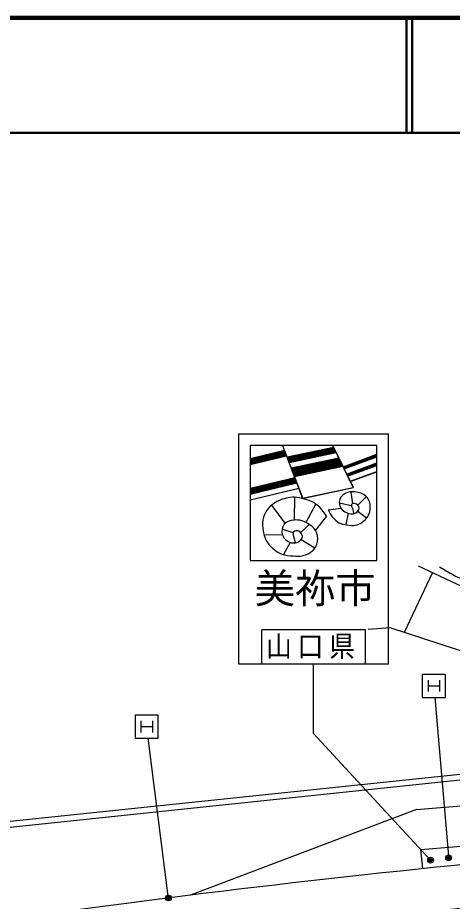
# Model space of a CAD drawing. Units: millimetres, scale not verified. Extents: x 40000 to 680000, y 20000 to 380000.
# Drawn here: x 264022 to 301738, y 303253 to 380000 of the extents above; entities that cross this region are included whole.
import ezdxf
from ezdxf.enums import TextEntityAlignment as Align

# ---------------------------------------------------------------- set-up
doc = ezdxf.new("R2010")
doc.units = ezdxf.units.MM
doc.header["$LTSCALE"] = 1000
doc.header["$PDMODE"] = 32
doc.header["$PDSIZE"] = 500
doc.linetypes.add('CHAIN', pattern=[18.5, 12, -1.5, 3.5, -1.5])
for name, color, linetype, lineweight in [('M-BGD', 7, 'Continuous', 25), ('M-BMK', 2, 'CHAIN', 13), ('M-STR-STRC', 7, 'Continuous', 25), ('M-TTL', 2, 'Continuous', 140), ('M-TTL-LINE', 7, 'Continuous', 50)]:
    doc.layers.add(name, color=color, linetype=linetype, lineweight=lineweight)
doc.styles.add('ＭＳ ゴシック', font='')
doc.styles.get('ＭＳ ゴシック').set_extended_font_data('MS Gothic')

msp = doc.modelspace()

# ---------------------------------------------------------------- linework, layer by layer
at = {"layer": 'M-BGD'}
for p, q in [((298786, 332388), (305985, 328993)), ((300022, 331805), (297569, 326601)), ((296338, 327005), (294448, 326860)), ((307246, 323418), (296338, 327005)), ((260614, 309920), (329539, 317141)), ((260678, 309424), (329843, 316670)), ((298640, 311225), (336115, 314449)), ((298640, 311225), (279019, 303784)), ((299008, 307743), (335085, 310847)), ((299181, 306090), (299008, 307743))]:
    msp.add_line(p, q, dxfattribs=at)
msp.add_arc((403169, -692259), 1003750, 92.2068, 97.9376, dxfattribs=at)
msp.add_open_spline([(300617, 332301), (301647, 331699), (301962, 331521), (302867, 331109), (303855, 330660), (304418, 330404), (305471, 330139), (306756, 329815), (307517, 329831), (308824, 329609), (310447, 329334), (311365, 329221), (312971, 328859), (314117, 328601), (314774, 328494), (315883, 328109), (317467, 327560), (318028, 327161), (319699, 326143)], degree=3, knots=[0, 0, 0, 0, 1, 1, 1, 2, 2, 2, 3, 3, 3, 4, 4, 4, 5, 5, 5, 6, 6, 6, 6], dxfattribs=at)
at = {"layer": 'M-BMK'}
msp.add_arc((403169, -692259), 1000000, 92.24891, 97.89252, dxfattribs=at)
at = {"layer": 'M-STR-STRC'}
for p, q in [((283199, 323845), (283199, 343845)), ((283199, 343845), (296199, 343845)), ((296199, 323845), (296199, 343845)), ((284199, 342845), (284199, 332845)), ((295199, 342845), (284199, 342845)), ((287183, 342400), (284199, 341685)), ((287201, 342353), (284199, 341634)), ((287219, 342306), (284199, 341582)), ((286995, 342838), (288740, 338245)), ((287014, 342845), (288759, 338249)), ((287395, 341844), (291421, 342703)), ((287413, 341796), (291448, 342658)), ((287430, 341749), (291470, 342612)), ((287448, 341702), (291493, 342565)), ((287467, 341654), (291515, 342519)), ((287485, 341607), (291538, 342473)), ((287502, 341560), (291561, 342427)), ((287521, 341513), (291583, 342380)), ((287538, 341465), (291606, 342334)), ((293144, 339186), (291356, 342845)), ((293164, 339190), (291374, 342854)), ((295199, 332845), (295199, 342845)), ((287237, 342258), (284199, 341531)), ((287255, 342211), (284199, 341480)), ((287272, 342164), (284199, 341428)), ((287290, 342117), (284199, 341377)), ((287308, 342070), (284199, 341325)), ((287326, 342023), (284199, 341274)), ((287344, 341976), (284199, 341223)), ((287362, 341929), (284199, 341171)), ((287556, 341418), (291628, 342288)), ((287575, 341371), (291651, 342241)), ((287754, 340898), (291878, 341779)), ((287771, 340850), (291900, 341732)), ((287790, 340803), (291923, 341686)), ((287808, 340756), (291945, 341640)), ((287826, 340709), (291968, 341593)), ((287843, 340661), (291990, 341547)), ((292262, 340998), (295199, 342078)), ((292281, 340952), (295199, 342025)), ((292304, 340907), (295199, 341972)), ((292325, 340861), (295199, 341918)), ((292348, 340816), (295199, 341865)), ((287861, 340614), (292013, 341501)), ((287880, 340567), (292036, 341454)), ((287898, 340519), (292058, 341408)), ((287916, 340472), (292081, 341362)), ((287933, 340425), (292104, 341315)), ((287951, 340377), (292126, 341269)), ((287969, 340330), (292149, 341223)), ((287987, 340283), (292171, 341177)), ((288005, 340236), (292194, 341130)), ((288023, 340188), (292217, 341084)), ((288042, 340141), (292238, 341037)), ((292569, 340365), (295199, 341332)), ((292590, 340319), (295199, 341279)), ((292613, 340275), (295199, 341226)), ((292634, 340229), (295199, 341173)), ((292657, 340184), (295199, 341119)), ((288078, 340043), (284199, 339115)), ((288096, 339996), (284199, 339063)), ((292877, 339732), (295199, 340587)), ((292886, 339714), (295199, 340565)), ((288114, 339949), (284199, 339012)), ((288132, 339902), (284199, 338960)), ((288150, 339855), (284199, 338909)), ((288167, 339808), (284199, 338857)), ((288185, 339761), (284199, 338806)), ((288203, 339714), (284199, 338755)), ((288221, 339666), (284199, 338703)), ((288239, 339619), (284199, 338652)), ((288257, 339572), (284199, 338600)), ((288429, 339120), (284199, 338107)), ((288436, 339101), (284199, 338086)), ((288740, 338245), (293164, 339190)), ((288752, 338268), (293135, 339204)), ((293109, 337784), (292975, 338802)), ((288058, 336402), (288077, 338341)), ((289057, 336171), (289883, 337746)), ((292975, 337592), (291938, 337823)), ((293551, 337650), (294261, 338380)), ((287232, 336094), (286080, 337669)), ((290967, 337259), (292053, 337400)), ((292706, 336959), (292495, 335979)), ((293090, 337439), (293167, 336959)), ((293532, 337151), (294281, 336555)), ((290829, 336709), (289852, 335497)), ((287924, 335269), (287021, 335557)), ((288577, 335249), (289326, 335979)), ((286983, 335077), (285408, 335057)), ((287924, 335269), (287924, 335057)), ((287924, 335057), (288097, 334424)), ((288634, 334692), (289806, 333963)), ((287655, 334424), (287079, 333387)), ((284199, 332845), (295199, 332845)), ((294199, 326845), (285199, 326845)), ((285199, 323845), (285199, 326845)), ((294199, 323845), (294199, 326845)), ((296199, 323845), (283199, 323845)), ((289676, 323845), (289676, 317845)), ((299133, 322965), (299133, 320965)), ((301133, 322965), (299133, 322965)), ((299633, 322465), (299633, 321465)), ((300633, 322465), (300633, 321465)), ((301133, 320965), (301133, 322965)), ((299633, 321965), (300633, 321965)), ((299133, 320965), (301133, 320965)), ((300219, 320965), (301405, 307170)), ((274216, 319424), (274216, 317424)), ((276216, 319424), (274216, 319424)), ((276216, 317424), (276216, 319424)), ((274716, 318924), (274716, 317924)), ((275716, 318924), (275716, 317924)), ((274716, 318424), (275716, 318424)), ((299855, 306827), (289676, 317845)), ((274216, 317424), (276216, 317424)), ((277081, 303691), (275342, 317424))]:
    msp.add_line(p, q, dxfattribs=at)
for centre, radius in [((301418, 307020), 150), ((301418, 307020), 120), ((301418, 307020), 90), ((301418, 307020), 60), ((301418, 307020), 30), ((299855, 306827), 150), ((299855, 306827), 120), ((299855, 306827), 90), ((299855, 306827), 60), ((299855, 306827), 30), ((277100, 303543), 150), ((277100, 303543), 120), ((277100, 303543), 90), ((277100, 303543), 60), ((277100, 303543), 30)]:
    msp.add_circle(centre, radius, dxfattribs=at)
for points, knots in [([(290967, 337259), (291118, 336899), (291222, 336729), (291483, 336468), (291876, 336076), (292240, 335966), (292792, 335917), (293309, 335871), (293681, 335947), (294066, 336295), (294431, 336626), (294600, 336939), (294617, 337432), (294630, 337848), (294546, 338149), (294238, 338430), (293939, 338703), (293676, 338764), (293274, 338809), (292949, 338845), (292724, 338846), (292448, 338671), (292145, 338480), (291934, 338272), (291931, 337914), (291927, 337488), (292156, 337178), (292551, 337018), (292888, 336882), (293214, 336839), (293480, 337087), (293614, 337212), (293687, 337365), (293618, 337535), (293564, 337667), (293483, 337751), (293343, 337776), (293208, 337800), (293049, 337824), (292998, 337707), (292963, 337626), (292997, 337536), (293033, 337466)], [0, 0, 0, 0, 1, 1, 1, 2, 2, 2, 3, 3, 3, 4, 4, 4, 5, 5, 5, 6, 6, 6, 7, 7, 7, 8, 8, 8, 9, 9, 9, 10, 10, 10, 11, 11, 11, 12, 12, 12, 13, 13, 13, 14, 14, 14, 14]), ([(290829, 336709), (290525, 337095), (290335, 337438), (290017, 337669), (289592, 337978), (289105, 338177), (288462, 338303), (287892, 338414), (287421, 338321), (286983, 338169), (286321, 337938), (285845, 337558), (285562, 337074), (285199, 336455), (285236, 335812), (285350, 335249), (285481, 334605), (285847, 334162), (286253, 333828), (286627, 333521), (287093, 333307), (287696, 333266), (288319, 333223), (288733, 333171), (289280, 333472), (289639, 333670), (289843, 333874), (289969, 334264), (290084, 334623), (290088, 334871), (289969, 335228), (289853, 335573), (289683, 335746), (289383, 335951), (288919, 336270), (288447, 336428), (288001, 336363), (287645, 336311), (287323, 336232), (287156, 335998), (286960, 335724), (286921, 335416), (286983, 335153), (287042, 334903), (287211, 334666), (287490, 334505), (287825, 334311), (288228, 334359), (288481, 334539), (288631, 334646), (288809, 334890), (288695, 335090), (288596, 335263), (288467, 335409), (288308, 335422), (288154, 335435), (288204, 335459), (287924, 335326)], [0, 0, 0, 0, 1, 1, 1, 2, 2, 2, 3, 3, 3, 4, 4, 4, 5, 5, 5, 6, 6, 6, 7, 7, 7, 8, 8, 8, 9, 9, 9, 10, 10, 10, 11, 11, 11, 12, 12, 12, 13, 13, 13, 14, 14, 14, 15, 15, 15, 16, 16, 16, 17, 17, 17, 18, 18, 18, 19, 19, 19, 19])]:
    msp.add_open_spline(points, degree=3, knots=knots, dxfattribs=at)
for p in [(299855, 306827), (301418, 307020), (277100, 303543)]:
    msp.add_point(p, dxfattribs=at)
at = {"layer": 'M-TTL'}
msp.add_line((680000, 380000), (40000, 380000), dxfattribs=at)
at = {"layer": 'M-TTL-LINE'}
for p, q in [((297750, 380000), (297750, 370000)), ((298250, 380000), (298250, 370000)), ((40000, 370000), (680000, 370000))]:
    msp.add_line(p, q, dxfattribs=at)

# ---------------------------------------------------------------- texts
at = {"layer": 'M-STR-STRC', "style": 'ＭＳ ゴシック'}
msp.add_text('美祢市', height=2566, dxfattribs=at).set_placement((289845, 330438), align=Align.MIDDLE_CENTER)
at = {"layer": 'M-STR-STRC', "insert": (289676, 325306), "char_height": 1833, "attachment_point": 5, "style": 'ＭＳ ゴシック'}
msp.add_mtext('\\T1.22;\\W0.9;山口県', dxfattribs=at)

doc.saveas('drawing.dxf')
